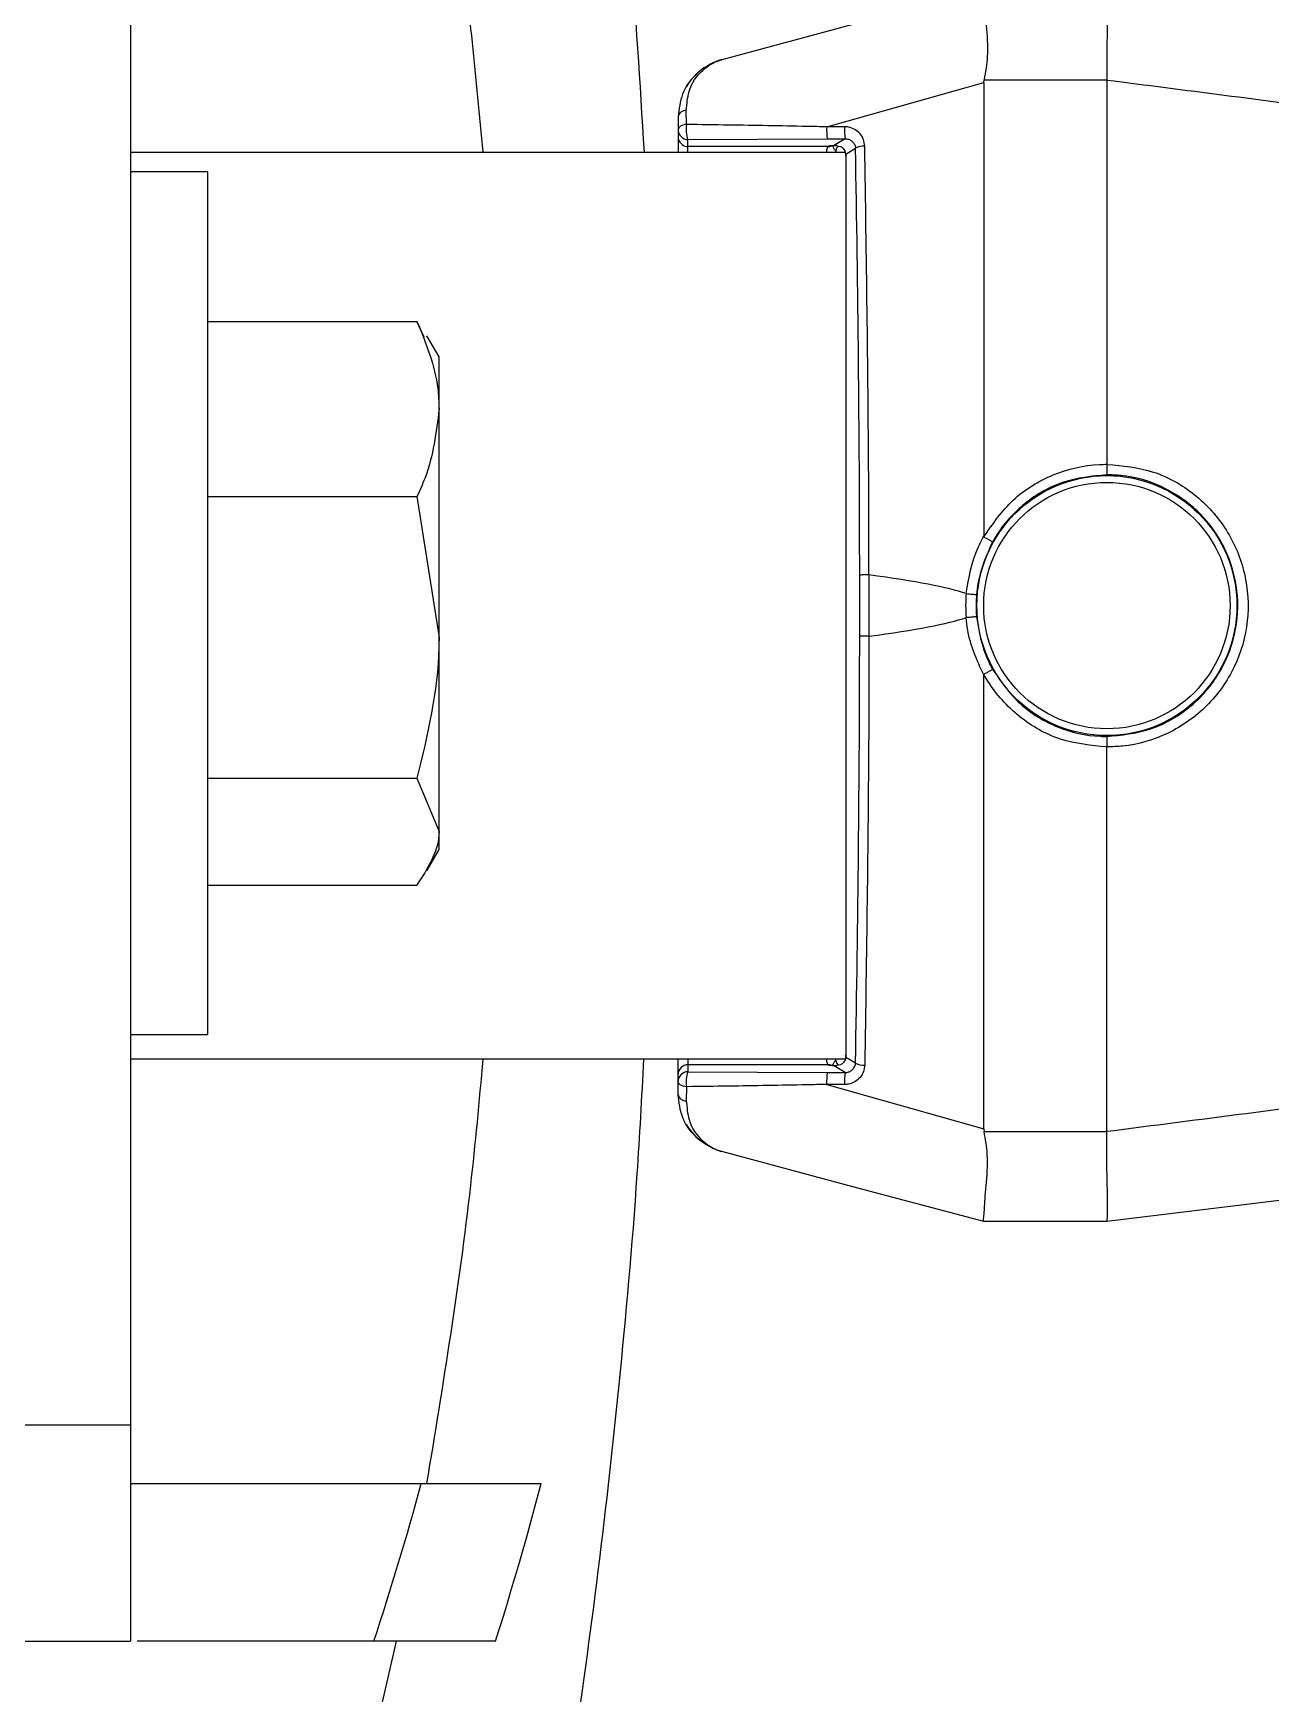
# Model space of a CAD drawing. Extents: x 12.3 to 108.7, y 1.1 to 80.4.
# Drawn here: x 105.439 to 106.695, y 31.585 to 33.27 of the extents above; entities that cross this region are included whole.
import ezdxf

# ---------------------------------------------------------------- set-up
doc = ezdxf.new("R2010")
doc.units = 0
doc.header["$MEASUREMENT"] = 0
doc.layers.add('OBJECT', color=7, linetype='CONTINUOUS')

msp = doc.modelspace()

# ---------------------------------------------------------------- linework, layer by layer
at = {"layer": 'OBJECT'}
for p, q in [((105.5382, 34.5269), (105.5382, 31.8583)), ((106.4037, 33.2201), (106.4042, 33.2228)), ((106.4042, 33.2228), (106.5287, 33.2228)), ((106.5287, 33.2228), (106.5287, 33.2226)), ((106.5287, 33.2226), (106.5287, 32.8328)), ((106.2445, 33.1751), (106.4037, 33.2201)), ((106.4037, 33.2201), (106.4037, 32.7597)), ((106.1023, 33.1775), (106.102, 33.1917)), ((106.0937, 33.1853), (106.0937, 33.1722)), ((106.0937, 33.1722), (106.0937, 33.1651)), ((106.2626, 33.1752), (106.2445, 33.1751)), ((106.0937, 33.1651), (106.0937, 33.1494)), ((106.1037, 33.1622), (106.245, 33.163)), ((106.1037, 33.1551), (106.1037, 33.1622)), ((106.2457, 33.1551), (106.1037, 33.1551)), ((106.1037, 33.1494), (106.1037, 33.1551)), ((106.245, 33.163), (106.2631, 33.163)), ((106.247, 33.1559), (106.2457, 33.1551)), ((106.2513, 33.1559), (106.2489, 33.1559)), ((106.2631, 33.163), (106.2513, 33.1559)), ((106.2583, 33.1548), (106.2587, 33.155)), ((105.5382, 33.1494), (106.2635, 33.1494)), ((106.2637, 33.1474), (106.2638, 33.1475)), ((106.2638, 33.1475), (106.2736, 33.1534)), ((106.2638, 33.1452), (106.2638, 32.2335)), ((106.2638, 33.1452), (106.2638, 32.2335)), ((106.2638, 33.1452), (106.2638, 33.1452)), ((105.6162, 33.1293), (105.5382, 33.1293)), ((105.6162, 33.1293), (105.6162, 32.2543)), ((105.6162, 32.9777), (105.8288, 32.9777)), ((105.836, 32.9616), (105.8288, 32.9777)), ((105.8512, 32.9418), (105.8388, 32.9632)), ((105.8512, 32.8889), (105.8512, 32.9418)), ((105.8512, 32.6571), (105.8512, 32.8889)), ((106.5287, 32.8328), (106.5287, 32.8327)), ((105.6162, 32.8001), (105.8288, 32.8001)), ((105.8288, 32.8001), (105.8512, 32.6571)), ((106.2779, 32.6583), (106.2779, 32.7204)), ((106.2873, 32.7205), (106.2873, 32.7205)), ((106.2873, 32.7205), (106.2873, 32.6583)), ((106.3859, 32.7016), (106.3859, 32.7016)), ((106.3859, 32.6772), (106.3859, 32.6772)), ((105.8512, 32.4601), (105.8512, 32.6571)), ((106.2873, 32.6583), (106.2873, 32.6583)), ((106.4037, 32.1587), (106.4037, 32.6191)), ((106.5287, 32.1561), (106.5287, 32.546)), ((106.5287, 32.546), (106.5287, 32.546)), ((105.6162, 32.5142), (105.8288, 32.5142)), ((105.8288, 32.5142), (105.8512, 32.4601)), ((105.8512, 32.4418), (105.8512, 32.4601)), ((105.8388, 32.4204), (105.8512, 32.4418)), ((105.6162, 32.4059), (105.8288, 32.4059)), ((105.5382, 32.2543), (105.6162, 32.2543)), ((106.2635, 32.2294), (105.5382, 32.2294)), ((106.0937, 32.2136), (106.0937, 32.2293)), ((106.1037, 32.2294), (106.1037, 32.2236)), ((106.2637, 32.2314), (106.2638, 32.2313)), ((106.2638, 32.2335), (106.2638, 32.2335)), ((106.2638, 32.2313), (106.2736, 32.2254)), ((106.0937, 32.2066), (106.0937, 32.2136)), ((106.1037, 32.2236), (106.1037, 32.2165)), ((106.2457, 32.2236), (106.1037, 32.2236)), ((106.1037, 32.2165), (106.245, 32.2158)), ((106.245, 32.2158), (106.2631, 32.2157)), ((106.247, 32.2228), (106.2457, 32.2236)), ((106.2513, 32.2228), (106.2489, 32.2228)), ((106.2631, 32.2157), (106.2513, 32.2228)), ((106.2583, 32.224), (106.2587, 32.2238)), ((106.0937, 32.1935), (106.0937, 32.2066)), ((106.1023, 32.2013), (106.102, 32.1871)), ((106.2445, 32.2036), (106.4037, 32.1587)), ((106.2626, 32.2036), (106.2445, 32.2036)), ((106.4037, 32.1587), (106.4042, 32.1559)), ((106.4042, 32.1559), (106.5287, 32.1559)), ((106.5287, 32.1559), (106.5287, 32.1561)), ((106.8173, 32.0998), (106.5287, 32.0644)), ((106.5287, 32.0644), (106.4037, 32.0644)), ((106.4037, 32.0644), (106.4037, 32.0644)), ((106.5287, 32.0644), (106.5287, 32.0644)), ((105.3502, 31.8583), (105.5382, 31.8583)), ((105.5382, 31.8583), (105.5382, 31.6388)), ((105.5379, 31.7988), (105.8332, 31.7988)), ((105.3502, 31.6388), (105.5382, 31.6388)), ((105.7851, 31.6388), (105.5451, 31.6388)), ((105.7615, 31.4357), (105.808, 31.6388))]:
    msp.add_line(p, q, dxfattribs=at)
at = {"layer": 'OBJECT', "flags": 128}
for points in [[(106.4037, 33.3144), (106.271, 33.2788), (106.1382, 33.2432)], [(106.1023, 33.1775), (106.1005, 33.1773), (106.0989, 33.1769), (106.0974, 33.1764), (106.0961, 33.1757), (106.0951, 33.1749), (106.0943, 33.1741), (106.0939, 33.1731), (106.0937, 33.1722)], [(106.1023, 32.2013), (106.1005, 32.2015), (106.0989, 32.2019), (106.0974, 32.2024), (106.0961, 32.203), (106.0951, 32.2038), (106.0943, 32.2047), (106.0939, 32.2056), (106.0937, 32.2066)], [(106.4037, 32.0644), (106.271, 32.0999), (106.1382, 32.1355)]]:
    msp.add_lwpolyline(points, dxfattribs=at)
at = {"layer": 'OBJECT'}
for radius in [0.1319, 0.125]:
    msp.add_circle((106.5287, 32.6894), radius, dxfattribs=at)
for centre, radius, start, end in [((106.1537, 33.1853), 0.06, 105, 108.0174), ((106.1537, 33.1853), 0.06, 131.5897, 149.3657), ((106.1016, 33.1835), 0.00813, 87.5738, 167.8039), ((106.1037, 33.1722), 0.00999, 180.039, 270.039), ((106.1314, 33.1725), 0.0296, 170.2206, 200.3054), ((106.3122, 33.172), 0.0678, 177.3214, 187.6109), ((106.3303, 33.172), 0.0678, 177.3198, 187.6156), ((106.1037, 33.1651), 0.00999, 180.0391, 270.0389), ((106.2457, 33.165), 0.00992, 269.7323, 293.3459), ((106.2815, 33.1402), 0.0153, 84.0042, 120.7862), ((106.5283, 32.6894), 0.1429, 175.1062, 184.8938), ((106.1037, 32.2136), 0.00999, 89.9607, 179.9611), ((106.1037, 32.2065), 0.00999, 89.9611, 179.9609), ((106.1314, 32.2063), 0.0296, 159.6946, 189.7794), ((106.3122, 32.2068), 0.0678, 172.3892, 182.6785), ((106.2457, 32.2137), 0.00991, 66.6513, 90.2706), ((106.3303, 32.2067), 0.0678, 172.3845, 182.6802), ((106.2815, 32.2385), 0.0153, 239.2136, 275.996), ((106.1016, 32.1952), 0.00813, 192.1956, 272.4267), ((106.1537, 32.1935), 0.06, 210.6343, 230.784), ((102.5729, 32.6918), 3.3804, 341.8502, 344.6823), ((102.5729, 32.6918), 3.4979, 342.4798, 345.2087)]:
    msp.add_arc(centre, radius, start, end, dxfattribs=at)
for centre, major_axis, ratio, start_param, end_param in [((106.2458, 33.1401), (0, 0.015), 0.145814, 0.05236, 0.90761), ((106.2346, 33.1584), (0.016, -0.002), 0.100662, 5.612594, 6.085295), ((106.2346, 33.1684), (0.0234, -0.008), 0.411517, 5.505747, 5.879758), ((106.2575, 33.1497), (0.0117, -0.004), 0.411517, 1.643899, 2.265463), ((106.262, 33.1452), (0, 0.02), 0.087489, 4.712389, 4.825014), ((106.0834, 32.6894), (0, 2.2237), 0.08749, 4.726351, 4.922588), ((85.3105, 32.6894), (21.0932, 0), 0.014063, 0.04112, 0.105082), ((85.3105, 32.6894), (21.0932, 0), 0.014063, 6.178103, 6.242065), ((106.0834, 32.6894), (0, 2.2237), 0.08749, 4.50219, 4.698427), ((106.2458, 32.2386), (0, 0.015), 0.145814, 2.233983, 3.089233), ((106.262, 32.2335), (0, 0.02), 0.087489, 4.599764, 4.712389), ((106.2346, 32.2203), (0.016, 0.002), 0.100662, 0.19789, 0.670591), ((106.2346, 32.2103), (0.0234, 0.008), 0.411517, 0.403428, 0.777439), ((106.2575, 32.2291), (0.0117, 0.004), 0.411517, 4.017722, 4.639287)]:
    msp.add_ellipse(centre, major_axis=major_axis, ratio=ratio, start_param=start_param, end_param=end_param, dxfattribs=at)
for points, knots in [([(105.9845, 33.8776), (105.9972, 33.7868), (106.0203, 33.6212), (106.0451, 33.3766), (106.0548, 33.2197), (106.0592, 33.1494)], [0, 0, 0, 0, 0.400612, 0.731228, 1, 1, 1, 1]), ([(105.896, 33.1494), (105.8889, 33.2237), (105.8749, 33.3705), (105.8508, 33.514), (105.8389, 33.5848)], [0, 0, 0, 0, 0.5059837, 1, 1, 1, 1]), ([(106.4037, 33.3144), (106.4036, 33.3141), (106.4034, 33.3133), (106.4043, 33.3033), (106.4058, 33.2796), (106.4089, 33.2508), (106.4055, 33.2307), (106.4042, 33.2228)], [0, 0, 0, 0, 0.097508, 0.351331, 0.599304, 0.843154, 1, 1, 1, 1]), ([(106.5287, 33.3144), (106.529, 33.313), (106.5295, 33.3103), (106.5294, 33.2895), (106.5286, 33.2598), (106.5286, 33.2349), (106.5287, 33.2228)], [0, 0, 0, 0, 0.253584, 0.507165, 0.760848, 1, 1, 1, 1]), ([(106.1382, 33.2432), (106.1381, 33.2432), (106.1373, 33.243), (106.1347, 33.2422), (106.1262, 33.2391), (106.1119, 33.2301), (106.097, 33.2116), (106.0947, 33.1932), (106.0937, 33.1853)], [0, 0, 0, 0, 0.003661, 0.034965, 0.112488, 0.381452, 0.732443, 1, 1, 1, 1]), ([(106.102, 33.1917), (106.1026, 33.1983), (106.1041, 33.2154), (106.1173, 33.2333), (106.1304, 33.241), (106.1375, 33.243), (106.1381, 33.2432), (106.1382, 33.2432)], [0, 0, 0, 0, 0.244744, 0.626729, 0.967927, 0.996144, 1, 1, 1, 1]), ([(106.5287, 33.2226), (106.608, 33.2124), (106.7444, 33.1948), (106.8808, 33.1772), (106.9379, 33.1698)], [0, 0, 0, 0, 0.5814492, 1, 1, 1, 1]), ([(106.2445, 33.1751), (106.2378, 33.1752), (106.2045, 33.1759), (106.157, 33.1767), (106.1165, 33.1773), (106.1023, 33.1775)], [0, 0, 0, 0, 0.139682, 0.698664, 1, 1, 1, 1]), ([(106.2831, 33.1554), (106.2828, 33.1577), (106.2823, 33.1623), (106.2786, 33.1682), (106.2732, 33.1727), (106.2675, 33.1749), (106.2639, 33.1751), (106.2626, 33.1752)], [0, 0, 0, 0, 0.219061, 0.438019, 0.659219, 0.879994, 1, 1, 1, 1]), ([(106.2489, 33.1559), (106.2486, 33.1559), (106.248, 33.1559), (106.2474, 33.1559), (106.2471, 33.1559), (106.247, 33.1559), (106.247, 33.1559)], [0, 0, 0, 0, 0.441011, 0.822105, 0.93939, 1, 1, 1, 1]), ([(106.2502, 33.1562), (106.2503, 33.1559), (106.2504, 33.1554), (106.2521, 33.1523), (106.2539, 33.1501), (106.2538, 33.1495), (106.2537, 33.1494)], [0, 0, 0, 0, 0.276385, 0.561762, 0.909296, 1, 1, 1, 1]), ([(106.254, 33.1497), (106.254, 33.1504), (106.254, 33.152), (106.2548, 33.154), (106.2557, 33.155), (106.256, 33.1552)], [0, 0, 0, 0, 0.299021, 0.821648, 1, 1, 1, 1]), ([(106.2638, 33.1475), (106.2637, 33.148), (106.2636, 33.1493), (106.2629, 33.1513), (106.2612, 33.1536), (106.2596, 33.1544), (106.2587, 33.155)], [0, 0, 0, 0, 0.116462, 0.269449, 0.542694, 1, 1, 1, 1]), ([(106.2631, 33.163), (106.2643, 33.1629), (106.2667, 33.1627), (106.2699, 33.1609), (106.2723, 33.1583), (106.2735, 33.1556), (106.2736, 33.1538), (106.2736, 33.1534)], [0, 0, 0, 0, 0.2189972, 0.4374982, 0.669159, 0.9071921, 1, 1, 1, 1]), ([(106.2873, 32.7205), (106.2873, 32.7271), (106.2873, 32.7605), (106.2868, 32.9065), (106.2847, 33.0441), (106.2831, 33.1554)], [0, 0, 0, 0, 0.045653, 0.228293, 1, 1, 1, 1]), ([(106.2637, 33.1474), (106.2638, 33.1472), (106.2638, 33.1465), (106.2638, 33.1457), (106.2638, 33.1452)], [0, 0, 0, 0, 0.250018, 1, 1, 1, 1]), ([(105.8288, 32.9777), (105.838, 32.9552), (105.8499, 32.9259), (105.8509, 32.8959), (105.8512, 32.8889)], [0, 0, 0, 0, 0.768151, 1, 1, 1, 1]), ([(105.8512, 32.8889), (105.8484, 32.8652), (105.8448, 32.8351), (105.8316, 32.8062), (105.8288, 32.8001)], [0, 0, 0, 0, 0.789, 1, 1, 1, 1]), ([(106.4039, 32.7591), (106.413, 32.7723), (106.4313, 32.7989), (106.4734, 32.8243), (106.5076, 32.8324), (106.5262, 32.8327), (106.5287, 32.8328)], [0, 0, 0, 0, 0.315107, 0.632944, 0.949791, 1, 1, 1, 1]), ([(106.5284, 32.8221), (106.5135, 32.8206), (106.4837, 32.8176), (106.4441, 32.7947), (106.4223, 32.7706), (106.4138, 32.7559), (106.4127, 32.754)], [0, 0, 0, 0, 0.3178098, 0.6356049, 0.9537921, 1, 1, 1, 1]), ([(106.5287, 32.8327), (106.5287, 32.8316), (106.5287, 32.8294), (106.5287, 32.8263), (106.5286, 32.8238), (106.5285, 32.8225), (106.5285, 32.8222), (106.5285, 32.8221), (106.5284, 32.8221)], [0, 0, 0, 0, 0.208439, 0.416877, 0.625339, 0.83387, 0.967124, 1, 1, 1, 1]), ([(106.5284, 32.5566), (106.5434, 32.5581), (106.5732, 32.561), (106.613, 32.5838), (106.6432, 32.6174), (106.6606, 32.6594), (106.6631, 32.7047), (106.6504, 32.7483), (106.624, 32.7853), (106.5869, 32.8114), (106.553, 32.8213), (106.5333, 32.822), (106.5284, 32.8221)], [0, 0, 0, 0, 0.107261, 0.214528, 0.321699, 0.428911, 0.536129, 0.643313, 0.750516, 0.857741, 0.964919, 1, 1, 1, 1]), ([(106.5287, 32.8327), (106.5447, 32.8312), (106.5767, 32.8282), (106.6193, 32.8038), (106.6519, 32.7677), (106.6708, 32.7225), (106.6738, 32.6735), (106.6604, 32.6262), (106.632, 32.586), (106.592, 32.5577), (106.5553, 32.5468), (106.534, 32.5462), (106.5287, 32.546)], [0, 0, 0, 0, 0.106547, 0.213092, 0.319763, 0.426916, 0.534499, 0.642267, 0.749959, 0.857311, 0.964155, 1, 1, 1, 1]), ([(106.3859, 32.7016), (106.3886, 32.7176), (106.3921, 32.7379), (106.4017, 32.7559), (106.4037, 32.7597)], [0, 0, 0, 0, 0.79181, 1, 1, 1, 1]), ([(106.4127, 32.754), (106.4065, 32.7403), (106.3988, 32.7231), (106.3968, 32.7045), (106.3964, 32.7007)], [0, 0, 0, 0, 0.796377, 1, 1, 1, 1]), ([(106.4037, 32.7597), (106.4037, 32.7596), (106.4037, 32.7595), (106.4037, 32.7593), (106.4038, 32.7592), (106.4039, 32.7591), (106.4039, 32.7591)], [0, 0, 0, 0, 0.344832, 0.691975, 0.859588, 1, 1, 1, 1]), ([(106.4039, 32.7591), (106.4049, 32.7585), (106.4068, 32.7574), (106.4095, 32.756), (106.4115, 32.7548), (106.4124, 32.7542), (106.4127, 32.7541), (106.4127, 32.754), (106.4127, 32.754)], [0, 0, 0, 0, 0.214946, 0.429901, 0.64486, 0.859838, 0.951436, 1, 1, 1, 1]), ([(106.2873, 32.7205), (106.2862, 32.7205), (106.284, 32.7205), (106.2811, 32.7205), (106.279, 32.7204), (106.2781, 32.7204), (106.2779, 32.7204), (106.2779, 32.7204)], [0, 0, 0, 0, 0.2359065, 0.4718297, 0.7077539, 0.9254157, 1, 1, 1, 1]), ([(106.3859, 32.7016), (106.387, 32.7015), (106.3892, 32.7013), (106.3923, 32.701), (106.3947, 32.7008), (106.3958, 32.7007), (106.3963, 32.7007), (106.3963, 32.7007), (106.3964, 32.7007)], [0, 0, 0, 0, 0.209927, 0.419875, 0.629811, 0.839755, 0.89824, 1, 1, 1, 1]), ([(106.3964, 32.7007), (106.396, 32.694), (106.3957, 32.6864), (106.3963, 32.6789), (106.3964, 32.6781)], [0, 0, 0, 0, 0.886117, 1, 1, 1, 1]), ([(106.3964, 32.6781), (106.3963, 32.6781), (106.3963, 32.678), (106.3958, 32.678), (106.3947, 32.6779), (106.3923, 32.6777), (106.3892, 32.6775), (106.387, 32.6773), (106.3859, 32.6772)], [0, 0, 0, 0, 0.10176, 0.1602454, 0.370189, 0.5801249, 0.7900727, 1, 1, 1, 1]), ([(106.4037, 32.6191), (106.397, 32.6339), (106.3885, 32.6527), (106.3863, 32.673), (106.3859, 32.6772)], [0, 0, 0, 0, 0.791837, 1, 1, 1, 1]), ([(106.3964, 32.6781), (106.3989, 32.6632), (106.4021, 32.6446), (106.4109, 32.6281), (106.4127, 32.6247)], [0, 0, 0, 0, 0.796376, 1, 1, 1, 1]), ([(105.8512, 32.6571), (105.8511, 32.6537), (105.8508, 32.6055), (105.8394, 32.5582), (105.8288, 32.5142)], [0, 0, 0, 0, 0.070214, 1, 1, 1, 1]), ([(106.2873, 32.6583), (106.2862, 32.6583), (106.284, 32.6583), (106.2811, 32.6583), (106.279, 32.6583), (106.2781, 32.6583), (106.2779, 32.6583), (106.2779, 32.6583)], [0, 0, 0, 0, 0.235906, 0.47183, 0.707754, 0.925416, 1, 1, 1, 1]), ([(106.2873, 32.6583), (106.2873, 32.6516), (106.2873, 32.6183), (106.2868, 32.4722), (106.2847, 32.3346), (106.2831, 32.2233)], [0, 0, 0, 0, 0.045653, 0.228294, 1, 1, 1, 1]), ([(106.4039, 32.6196), (106.4039, 32.6196), (106.4038, 32.6196), (106.4037, 32.6194), (106.4037, 32.6192), (106.4037, 32.6191), (106.4037, 32.6191)], [0, 0, 0, 0, 0.159915, 0.364058, 0.750589, 1, 1, 1, 1]), ([(106.4127, 32.6247), (106.4127, 32.6247), (106.4127, 32.6247), (106.4124, 32.6245), (106.4115, 32.6239), (106.4095, 32.6228), (106.4068, 32.6213), (106.4049, 32.6202), (106.4039, 32.6196)], [0, 0, 0, 0, 0.048564, 0.140162, 0.35514, 0.570099, 0.785054, 1, 1, 1, 1]), ([(106.5287, 32.546), (106.5127, 32.5476), (106.4807, 32.5507), (106.4382, 32.5752), (106.4145, 32.6012), (106.4052, 32.6173), (106.4039, 32.6196)], [0, 0, 0, 0, 0.3155683, 0.6311014, 0.9475882, 1, 1, 1, 1]), ([(106.4127, 32.6247), (106.4213, 32.6124), (106.4384, 32.5877), (106.4777, 32.5642), (106.5094, 32.5569), (106.5263, 32.5567), (106.5284, 32.5566)], [0, 0, 0, 0, 0.318292, 0.636578, 0.954855, 1, 1, 1, 1]), ([(106.5284, 32.5566), (106.5285, 32.5566), (106.5285, 32.5566), (106.5285, 32.5562), (106.5286, 32.5549), (106.5287, 32.5525), (106.5287, 32.5494), (106.5287, 32.5471), (106.5287, 32.546)], [0, 0, 0, 0, 0.032876, 0.16613, 0.374661, 0.583123, 0.791561, 1, 1, 1, 1]), ([(105.8512, 32.4601), (105.8511, 32.4588), (105.8508, 32.4405), (105.8394, 32.4226), (105.8288, 32.4059)], [0, 0, 0, 0, 0.070214, 1, 1, 1, 1]), ([(105.8389, 31.7988), (105.8554, 31.8991), (105.8788, 32.0412), (105.8921, 32.1865), (105.896, 32.2294)], [0, 0, 0, 0, 0.705183, 1, 1, 1, 1]), ([(106.0587, 32.2294), (106.0566, 32.1903), (106.0504, 32.0762), (106.0341, 31.8985), (106.0117, 31.6958), (105.9936, 31.5693), (105.9845, 31.506)], [0, 0, 0, 0, 0.148704, 0.434271, 0.717072, 1, 1, 1, 1]), ([(106.2502, 32.2225), (106.2503, 32.2228), (106.2504, 32.2233), (106.2521, 32.2264), (106.2539, 32.2286), (106.2538, 32.2292), (106.2537, 32.2294)], [0, 0, 0, 0, 0.276384, 0.561762, 0.909296, 1, 1, 1, 1]), ([(106.256, 32.2235), (106.2555, 32.2242), (106.2543, 32.2257), (106.2536, 32.2281), (106.2539, 32.2294), (106.2539, 32.2297)], [0, 0, 0, 0, 0.371604, 0.90116, 1, 1, 1, 1]), ([(106.2638, 32.2313), (106.2637, 32.2307), (106.2636, 32.2294), (106.2629, 32.2274), (106.2612, 32.2252), (106.2596, 32.2243), (106.2587, 32.2238)], [0, 0, 0, 0, 0.116462, 0.269449, 0.542694, 1, 1, 1, 1]), ([(106.2638, 32.2335), (106.2638, 32.2333), (106.2638, 32.2326), (106.2638, 32.2319), (106.2637, 32.2314)], [0, 0, 0, 0, 0.2500837, 1, 1, 1, 1]), ([(106.2489, 32.2228), (106.2486, 32.2228), (106.248, 32.2228), (106.2474, 32.2228), (106.2471, 32.2228), (106.247, 32.2228), (106.247, 32.2228)], [0, 0, 0, 0, 0.4410117, 0.8221057, 0.9393905, 1, 1, 1, 1]), ([(106.2831, 32.2233), (106.2828, 32.221), (106.2823, 32.2165), (106.2786, 32.2105), (106.2732, 32.206), (106.2675, 32.2038), (106.2639, 32.2036), (106.2626, 32.2036)], [0, 0, 0, 0, 0.219061, 0.438018, 0.65922, 0.879994, 1, 1, 1, 1]), ([(106.2631, 32.2157), (106.2643, 32.2158), (106.2667, 32.216), (106.2699, 32.2178), (106.2723, 32.2204), (106.2735, 32.2232), (106.2736, 32.2249), (106.2736, 32.2254)], [0, 0, 0, 0, 0.218997, 0.437499, 0.669159, 0.907192, 1, 1, 1, 1]), ([(106.1382, 32.1355), (106.1381, 32.1355), (106.1373, 32.1358), (106.1347, 32.1365), (106.1262, 32.1396), (106.1119, 32.1486), (106.097, 32.1671), (106.0947, 32.1855), (106.0937, 32.1935)], [0, 0, 0, 0, 0.003661, 0.034965, 0.112488, 0.381452, 0.732443, 1, 1, 1, 1]), ([(106.2445, 32.2036), (106.2378, 32.2035), (106.2045, 32.2028), (106.157, 32.202), (106.1165, 32.2015), (106.1023, 32.2013)], [0, 0, 0, 0, 0.1396822, 0.6986638, 1, 1, 1, 1]), ([(106.5287, 32.1561), (106.608, 32.1663), (106.7444, 32.1839), (106.8808, 32.2015), (106.9379, 32.2089)], [0, 0, 0, 0, 0.5814492, 1, 1, 1, 1]), ([(106.102, 32.1871), (106.1026, 32.1804), (106.1041, 32.1633), (106.1173, 32.1454), (106.1304, 32.1378), (106.1375, 32.1357), (106.1381, 32.1355), (106.1382, 32.1355)], [0, 0, 0, 0, 0.244744, 0.626729, 0.967927, 0.996144, 1, 1, 1, 1]), ([(106.4037, 32.0644), (106.4036, 32.0646), (106.4034, 32.0654), (106.4043, 32.0754), (106.4058, 32.0991), (106.4089, 32.1279), (106.4055, 32.148), (106.4042, 32.1559)], [0, 0, 0, 0, 0.097508, 0.351331, 0.599304, 0.843154, 1, 1, 1, 1]), ([(106.5287, 32.0644), (106.529, 32.0657), (106.5295, 32.0685), (106.5294, 32.0892), (106.5286, 32.119), (106.5286, 32.1438), (106.5287, 32.1559)], [0, 0, 0, 0, 0.253584, 0.507165, 0.760847, 1, 1, 1, 1]), ([(105.8332, 31.7988), (105.8583, 31.7988), (105.9089, 31.7988), (105.9395, 31.7988), (105.9548, 31.7988)], [0, 0, 0, 0, 0.49732, 1, 1, 1, 1]), ([(105.9085, 31.6388), (105.8931, 31.6388), (105.8621, 31.6388), (105.8109, 31.6388), (105.7851, 31.6388)], [0, 0, 0, 0, 0.497242, 1, 1, 1, 1])]:
    msp.add_open_spline(points, degree=3, knots=knots, dxfattribs=at)

doc.saveas('drawing.dxf')
